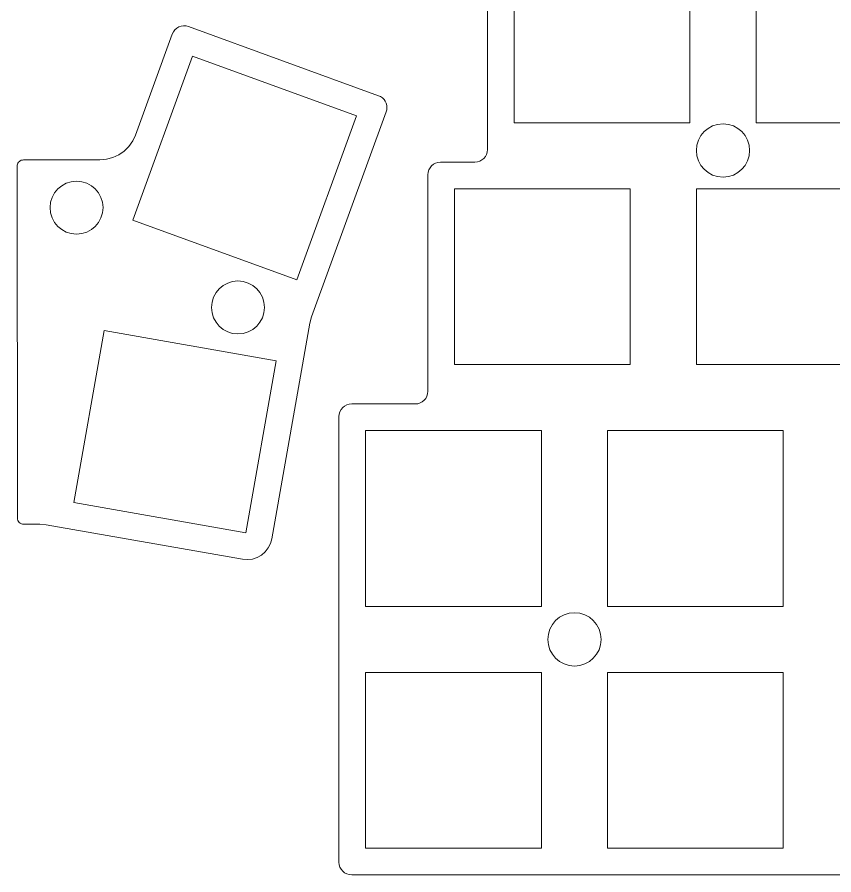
# Model space of a CAD drawing. Header units: millimetres. Extents: x -14 to 204, y 14 to 146.
# Drawn here: x 73.5 to 137.7, y 14.1 to 81.6 of the extents above; entities that cross this region are included whole.
import ezdxf

# ---------------------------------------------------------------- set-up
doc = ezdxf.new("R2010")
doc.units = ezdxf.units.MM
doc.header["$MEASUREMENT"] = 0
doc.layers.add('Layer 1', color=7, linetype='Continuous', lineweight=0)

# ---------------------------------------------------------------- blocks, each defined once
blk = doc.blocks.new('Block_274')
at = {"layer": 'Layer 1', "color": 1, "lineweight": 9, "true_color": 0xff0000}
blk.add_open_spline([(78.138, 68.672), (79.288, 68.672), (80.22, 67.74), (80.22, 66.591), (80.22, 66.591), (80.22, 66.591), (80.22, 66.591), (80.22, 66.591), (80.22, 66.591), (80.22, 66.591), (80.22, 66.591), (80.22, 66.591), (80.22, 66.591), (80.22, 66.591), (80.22, 66.591), (80.22, 66.591), (80.22, 66.591), (80.22, 66.591), (80.22, 66.591), (80.22, 66.591), (80.22, 66.591), (80.22, 66.591), (80.22, 66.591), (80.22, 66.591), (80.22, 66.591), (80.22, 66.591), (80.22, 66.591), (80.22, 66.591), (80.22, 66.591), (80.22, 66.591), (80.22, 66.591), (80.22, 66.591), (80.22, 66.591), (80.22, 66.591), (80.22, 66.591), (80.22, 66.591), (80.22, 66.591), (80.22, 66.591), (80.22, 66.591), (80.22, 66.591), (80.22, 66.591), (80.22, 66.591), (80.22, 66.591), (80.22, 66.591), (80.22, 66.591), (80.22, 66.591), (80.22, 66.591), (80.22, 66.591), (80.22, 66.591), (80.22, 65.441), (79.288, 64.51), (78.138, 64.51), (78.138, 64.51), (78.138, 64.51), (78.138, 64.51), (78.138, 64.51), (78.138, 64.51), (78.138, 64.51), (78.138, 64.51), (78.138, 64.51), (78.138, 64.51), (78.138, 64.51), (78.138, 64.51), (78.138, 64.51), (78.138, 64.51), (78.138, 64.51), (78.138, 64.51), (78.138, 64.51), (78.138, 64.51), (78.138, 64.51), (78.138, 64.51), (78.138, 64.51), (78.138, 64.51), (78.138, 64.51), (78.138, 64.51), (78.138, 64.51), (78.138, 64.51), (78.138, 64.51), (78.138, 64.51), (78.138, 64.51), (78.138, 64.51), (78.138, 64.51), (78.138, 64.51), (78.138, 64.51), (78.138, 64.51), (78.138, 64.51), (78.138, 64.51), (78.138, 64.51), (78.138, 64.51), (78.138, 64.51), (78.138, 64.51), (78.138, 64.51), (78.138, 64.51), (78.138, 64.51), (78.138, 64.51), (78.138, 64.51), (78.138, 64.51), (76.989, 64.51), (76.057, 65.441), (76.057, 66.591), (76.057, 66.591), (76.057, 66.591), (76.057, 66.591), (76.057, 66.591), (76.057, 66.591), (76.057, 66.591), (76.057, 66.591), (76.057, 66.591), (76.057, 66.591), (76.057, 66.591), (76.057, 66.591), (76.057, 66.591), (76.057, 66.591), (76.057, 66.591), (76.057, 66.591), (76.057, 66.591), (76.057, 66.591), (76.057, 66.591), (76.057, 66.591), (76.057, 66.591), (76.057, 66.591), (76.057, 66.591), (76.057, 66.591), (76.057, 66.591), (76.057, 66.591), (76.057, 66.591), (76.057, 66.591), (76.057, 66.591), (76.057, 66.591), (76.057, 66.591), (76.057, 66.591), (76.057, 66.591), (76.057, 66.591), (76.057, 66.591), (76.057, 66.591), (76.057, 66.591), (76.057, 66.591), (76.057, 66.591), (76.057, 66.591), (76.057, 66.591), (76.057, 66.591), (76.057, 66.591), (76.057, 66.591), (76.057, 66.591), (76.057, 66.591), (76.057, 67.74), (76.989, 68.672), (78.138, 68.672), (78.138, 68.672), (78.138, 68.672), (78.138, 68.672), (78.138, 68.672), (78.138, 68.672), (78.138, 68.672), (78.138, 68.672), (78.138, 68.672), (78.138, 68.672), (78.138, 68.672), (78.138, 68.672), (78.138, 68.672), (78.138, 68.672), (78.138, 68.672), (78.138, 68.672), (78.138, 68.672), (78.138, 68.672), (78.138, 68.672), (78.138, 68.672), (78.138, 68.672), (78.138, 68.672), (78.138, 68.672), (78.138, 68.672), (78.138, 68.672), (78.138, 68.672), (78.138, 68.672), (78.138, 68.672), (78.138, 68.672), (78.138, 68.672), (78.138, 68.672), (78.138, 68.672), (78.138, 68.672), (78.138, 68.672), (78.138, 68.672), (78.138, 68.672), (78.138, 68.672), (78.138, 68.672), (78.138, 68.672), (78.138, 68.672), (78.138, 68.672), (78.138, 68.672), (78.138, 68.672), (78.138, 68.672), (78.138, 68.672), (78.138, 68.672), (78.138, 68.672), (78.138, 68.672), (78.138, 68.672), (78.138, 68.672), (78.138, 68.672), (78.138, 68.672), (78.138, 68.672), (78.138, 68.672), (78.138, 68.672), (78.138, 68.672), (78.138, 68.672), (78.138, 68.672), (78.138, 68.672), (78.138, 68.672), (78.138, 68.672), (78.138, 68.672), (78.138, 68.672), (78.138, 68.672), (78.138, 68.672), (78.138, 68.672), (78.138, 68.672), (78.138, 68.672), (78.138, 68.672), (78.138, 68.672), (78.138, 68.672), (78.138, 68.672), (78.138, 68.672), (78.138, 68.672), (78.138, 68.672), (78.138, 68.672), (78.138, 68.672), (78.138, 68.672), (78.138, 68.672), (78.138, 68.672), (78.138, 68.672), (78.138, 68.672), (78.138, 68.672), (78.138, 68.672), (78.138, 68.672), (78.138, 68.672), (78.138, 68.672), (78.138, 68.672), (78.138, 68.672), (78.138, 68.672), (78.138, 68.672), (78.138, 68.672), (78.138, 68.672), (78.138, 68.672), (78.138, 68.672), (78.138, 68.672), (78.138, 68.672)], degree=3, knots=[0, 0, 0, 0, 1, 1, 1, 2, 2, 2, 3, 3, 3, 4, 4, 4, 5, 5, 5, 6, 6, 6, 7, 7, 7, 8, 8, 8, 9, 9, 9, 10, 10, 10, 11, 11, 11, 12, 12, 12, 13, 13, 13, 14, 14, 14, 15, 15, 15, 16, 16, 16, 17, 17, 17, 18, 18, 18, 19, 19, 19, 20, 20, 20, 21, 21, 21, 22, 22, 22, 23, 23, 23, 24, 24, 24, 25, 25, 25, 26, 26, 26, 27, 27, 27, 28, 28, 28, 29, 29, 29, 30, 30, 30, 31, 31, 31, 32, 32, 32, 33, 33, 33, 34, 34, 34, 35, 35, 35, 36, 36, 36, 37, 37, 37, 38, 38, 38, 39, 39, 39, 40, 40, 40, 41, 41, 41, 42, 42, 42, 43, 43, 43, 44, 44, 44, 45, 45, 45, 46, 46, 46, 47, 47, 47, 48, 48, 48, 49, 49, 49, 50, 50, 50, 51, 51, 51, 52, 52, 52, 53, 53, 53, 54, 54, 54, 55, 55, 55, 56, 56, 56, 57, 57, 57, 58, 58, 58, 59, 59, 59, 60, 60, 60, 61, 61, 61, 62, 62, 62, 63, 63, 63, 64, 64, 64, 65, 65, 65, 66, 66, 66, 67, 67, 67, 68, 68, 68, 69, 69, 69, 70, 70, 70, 71, 71, 71, 72, 72, 72, 73, 73, 73, 74, 74, 74, 75, 75, 75, 76, 76, 76, 77, 77, 77, 78, 78, 78, 79, 79, 79, 80, 80, 80, 81, 81, 81, 81], dxfattribs=at)
blk = doc.blocks.new('Block_273')
at = {"layer": 'Layer 1'}
blk.add_blockref('Block_274', (0, 0), dxfattribs=at)
blk = doc.blocks.new('Block_272')
at = {"layer": 'Layer 1'}
blk.add_blockref('Block_273', (0, 0), dxfattribs=at)
blk = doc.blocks.new('Block_271')
at = {"layer": 'Layer 1'}
blk.add_blockref('Block_272', (0, 0), dxfattribs=at)
blk = doc.blocks.new('Block_278')
at = {"layer": 'Layer 1', "color": 5, "lineweight": 9, "true_color": 0x0000ff}
blk.add_lwpolyline([(73.966, 70.344), (73.879, 70.337), (73.796, 70.315), (73.717, 70.278), (73.646, 70.229), (73.586, 70.167), (73.536, 70.096), (73.499, 70.018), (73.477, 69.934), (73.47, 69.848)], dxfattribs=at)
blk = doc.blocks.new('Block_277')
at = {"layer": 'Layer 1'}
blk.add_blockref('Block_278', (0, 0), dxfattribs=at)
blk = doc.blocks.new('Block_276')
at = {"layer": 'Layer 1'}
blk.add_blockref('Block_277', (0, 0), dxfattribs=at)
blk = doc.blocks.new('Block_281')
at = {"layer": 'Layer 1', "color": 5, "lineweight": 9, "true_color": 0x0000ff}
blk.add_line((73.47, 69.848), (73.494, 42.198), dxfattribs=at)
blk = doc.blocks.new('Block_280')
at = {"layer": 'Layer 1'}
blk.add_blockref('Block_281', (0, 0), dxfattribs=at)
blk = doc.blocks.new('Block_279')
at = {"layer": 'Layer 1'}
blk.add_blockref('Block_280', (0, 0), dxfattribs=at)
blk = doc.blocks.new('Block_284')
at = {"layer": 'Layer 1', "color": 5, "lineweight": 9, "true_color": 0x0000ff}
blk.add_lwpolyline([(73.494, 42.198), (73.504, 42.101), (73.531, 42.008), (73.577, 41.923), (73.639, 41.847), (73.714, 41.786), (73.8, 41.74), (73.892, 41.712), (73.99, 41.703)], dxfattribs=at)
blk = doc.blocks.new('Block_283')
at = {"layer": 'Layer 1'}
blk.add_blockref('Block_284', (0, 0), dxfattribs=at)
blk = doc.blocks.new('Block_282')
at = {"layer": 'Layer 1'}
blk.add_blockref('Block_283', (0, 0), dxfattribs=at)
blk = doc.blocks.new('Block_287')
at = {"layer": 'Layer 1', "color": 5, "lineweight": 9, "true_color": 0x0000ff}
blk.add_line((73.99, 41.703), (75.242, 41.703), dxfattribs=at)
blk = doc.blocks.new('Block_286')
at = {"layer": 'Layer 1'}
blk.add_blockref('Block_287', (0, 0), dxfattribs=at)
blk = doc.blocks.new('Block_285')
at = {"layer": 'Layer 1'}
blk.add_blockref('Block_286', (0, 0), dxfattribs=at)
blk = doc.blocks.new('Block_290')
at = {"layer": 'Layer 1', "color": 5, "lineweight": 9, "true_color": 0x0000ff}
blk.add_line((75.242, 41.703), (75.756, 41.658), dxfattribs=at)
blk = doc.blocks.new('Block_289')
at = {"layer": 'Layer 1'}
blk.add_blockref('Block_290', (0, 0), dxfattribs=at)
blk = doc.blocks.new('Block_288')
at = {"layer": 'Layer 1'}
blk.add_blockref('Block_289', (0, 0), dxfattribs=at)
blk = doc.blocks.new('Block_293')
at = {"layer": 'Layer 1', "color": 5, "lineweight": 9, "true_color": 0x0000ff}
blk.add_line((75.756, 41.658), (91.188, 38.951), dxfattribs=at)
blk = doc.blocks.new('Block_292')
at = {"layer": 'Layer 1'}
blk.add_blockref('Block_293', (0, 0), dxfattribs=at)
blk = doc.blocks.new('Block_291')
at = {"layer": 'Layer 1'}
blk.add_blockref('Block_292', (0, 0), dxfattribs=at)
blk = doc.blocks.new('Block_296')
at = {"layer": 'Layer 1', "color": 5, "lineweight": 9, "true_color": 0x0000ff}
blk.add_lwpolyline([(91.188, 38.951), (91.576, 38.922), (91.961, 38.969), (92.33, 39.089), (92.668, 39.28), (92.963, 39.534), (93.203, 39.839), (93.378, 40.185), (93.483, 40.559)], dxfattribs=at)
blk = doc.blocks.new('Block_295')
at = {"layer": 'Layer 1'}
blk.add_blockref('Block_296', (0, 0), dxfattribs=at)
blk = doc.blocks.new('Block_294')
at = {"layer": 'Layer 1'}
blk.add_blockref('Block_295', (0, 0), dxfattribs=at)
blk = doc.blocks.new('Block_299')
at = {"layer": 'Layer 1', "color": 5, "lineweight": 9, "true_color": 0x0000ff}
blk.add_line((93.483, 40.559), (96.48, 57.52), dxfattribs=at)
blk = doc.blocks.new('Block_298')
at = {"layer": 'Layer 1'}
blk.add_blockref('Block_299', (0, 0), dxfattribs=at)
blk = doc.blocks.new('Block_297')
at = {"layer": 'Layer 1'}
blk.add_blockref('Block_298', (0, 0), dxfattribs=at)
blk = doc.blocks.new('Block_302')
at = {"layer": 'Layer 1', "color": 5, "lineweight": 9, "true_color": 0x0000ff}
blk.add_line((96.48, 57.52), (96.614, 58.019), dxfattribs=at)
blk = doc.blocks.new('Block_301')
at = {"layer": 'Layer 1'}
blk.add_blockref('Block_302', (0, 0), dxfattribs=at)
blk = doc.blocks.new('Block_300')
at = {"layer": 'Layer 1'}
blk.add_blockref('Block_301', (0, 0), dxfattribs=at)
blk = doc.blocks.new('Block_305')
at = {"layer": 'Layer 1', "color": 5, "lineweight": 9, "true_color": 0x0000ff}
blk.add_line((96.614, 58.019), (102.474, 74.122), dxfattribs=at)
blk = doc.blocks.new('Block_304')
at = {"layer": 'Layer 1'}
blk.add_blockref('Block_305', (0, 0), dxfattribs=at)
blk = doc.blocks.new('Block_303')
at = {"layer": 'Layer 1'}
blk.add_blockref('Block_304', (0, 0), dxfattribs=at)
blk = doc.blocks.new('Block_308')
at = {"layer": 'Layer 1', "color": 5, "lineweight": 9, "true_color": 0x0000ff}
blk.add_lwpolyline([(102.474, 74.122), (102.519, 74.289), (102.534, 74.461), (102.519, 74.633), (102.474, 74.8), (102.401, 74.956), (102.303, 75.098), (102.181, 75.22), (102.039, 75.319), (101.883, 75.392)], dxfattribs=at)
blk = doc.blocks.new('Block_307')
at = {"layer": 'Layer 1'}
blk.add_blockref('Block_308', (0, 0), dxfattribs=at)
blk = doc.blocks.new('Block_306')
at = {"layer": 'Layer 1'}
blk.add_blockref('Block_307', (0, 0), dxfattribs=at)
blk = doc.blocks.new('Block_311')
at = {"layer": 'Layer 1', "color": 5, "lineweight": 9, "true_color": 0x0000ff}
blk.add_line((101.883, 75.392), (86.934, 80.833), dxfattribs=at)
blk = doc.blocks.new('Block_310')
at = {"layer": 'Layer 1'}
blk.add_blockref('Block_311', (0, 0), dxfattribs=at)
blk = doc.blocks.new('Block_309')
at = {"layer": 'Layer 1'}
blk.add_blockref('Block_310', (0, 0), dxfattribs=at)
blk = doc.blocks.new('Block_314')
at = {"layer": 'Layer 1', "color": 5, "lineweight": 9, "true_color": 0x0000ff}
blk.add_lwpolyline([(86.934, 80.833), (86.746, 80.881), (86.551, 80.892), (86.359, 80.864), (86.176, 80.8), (86.008, 80.701), (85.863, 80.572), (85.747, 80.416), (85.663, 80.241)], dxfattribs=at)
blk = doc.blocks.new('Block_313')
at = {"layer": 'Layer 1'}
blk.add_blockref('Block_314', (0, 0), dxfattribs=at)
blk = doc.blocks.new('Block_312')
at = {"layer": 'Layer 1'}
blk.add_blockref('Block_313', (0, 0), dxfattribs=at)
blk = doc.blocks.new('Block_317')
at = {"layer": 'Layer 1', "color": 5, "lineweight": 9, "true_color": 0x0000ff}
blk.add_line((85.663, 80.241), (82.773, 72.301), dxfattribs=at)
blk = doc.blocks.new('Block_316')
at = {"layer": 'Layer 1'}
blk.add_blockref('Block_317', (0, 0), dxfattribs=at)
blk = doc.blocks.new('Block_315')
at = {"layer": 'Layer 1'}
blk.add_blockref('Block_316', (0, 0), dxfattribs=at)
blk = doc.blocks.new('Block_320')
at = {"layer": 'Layer 1', "color": 5, "lineweight": 9, "true_color": 0x0000ff}
blk.add_lwpolyline([(82.773, 72.301), (82.554, 71.831), (82.257, 71.406), (81.89, 71.04), (81.465, 70.743), (80.996, 70.524), (80.495, 70.39), (79.979, 70.344)], dxfattribs=at)
blk = doc.blocks.new('Block_319')
at = {"layer": 'Layer 1'}
blk.add_blockref('Block_320', (0, 0), dxfattribs=at)
blk = doc.blocks.new('Block_318')
at = {"layer": 'Layer 1'}
blk.add_blockref('Block_319', (0, 0), dxfattribs=at)
blk = doc.blocks.new('Block_323')
at = {"layer": 'Layer 1', "color": 5, "lineweight": 9, "true_color": 0x0000ff}
blk.add_line((79.979, 70.344), (73.966, 70.344), dxfattribs=at)
blk = doc.blocks.new('Block_322')
at = {"layer": 'Layer 1'}
blk.add_blockref('Block_323', (0, 0), dxfattribs=at)
blk = doc.blocks.new('Block_321')
at = {"layer": 'Layer 1'}
blk.add_blockref('Block_322', (0, 0), dxfattribs=at)
blk = doc.blocks.new('Block_275')
at = {"layer": 'Layer 1'}
for name in ['Block_315', 'Block_312', 'Block_309', 'Block_306', 'Block_303', 'Block_318', 'Block_276', 'Block_321', 'Block_279', 'Block_300', 'Block_297', 'Block_282', 'Block_285', 'Block_288', 'Block_291', 'Block_294']:
    blk.add_blockref(name, (0, 0), dxfattribs=at)
blk = doc.blocks.new('Block_327')
at = {"layer": 'Layer 1', "color": 1, "lineweight": 9, "true_color": 0xff0000}
blk.add_open_spline([(90.827, 60.828), (91.977, 60.828), (92.908, 59.896), (92.908, 58.747), (92.908, 58.747), (92.908, 58.747), (92.908, 58.747), (92.908, 58.747), (92.908, 58.747), (92.908, 58.747), (92.908, 58.747), (92.908, 58.747), (92.908, 58.747), (92.908, 58.747), (92.908, 58.747), (92.908, 58.747), (92.908, 58.747), (92.908, 58.747), (92.908, 58.747), (92.908, 58.747), (92.908, 58.747), (92.908, 58.747), (92.908, 58.747), (92.908, 58.747), (92.908, 58.747), (92.908, 58.747), (92.908, 58.747), (92.908, 58.747), (92.908, 58.747), (92.908, 58.747), (92.908, 58.747), (92.908, 58.747), (92.908, 58.747), (92.908, 58.747), (92.908, 58.747), (92.908, 58.747), (92.908, 58.747), (92.908, 58.747), (92.908, 58.747), (92.908, 58.747), (92.908, 58.747), (92.908, 58.747), (92.908, 58.747), (92.908, 58.747), (92.908, 58.747), (92.908, 58.747), (92.908, 58.747), (92.908, 58.747), (92.908, 58.747), (92.908, 57.597), (91.977, 56.666), (90.827, 56.666), (90.827, 56.666), (90.827, 56.666), (90.827, 56.666), (90.827, 56.666), (90.827, 56.666), (90.827, 56.666), (90.827, 56.666), (90.827, 56.666), (90.827, 56.666), (90.827, 56.666), (90.827, 56.666), (90.827, 56.666), (90.827, 56.666), (90.827, 56.666), (90.827, 56.666), (90.827, 56.666), (90.827, 56.666), (90.827, 56.666), (90.827, 56.666), (90.827, 56.666), (90.827, 56.666), (90.827, 56.666), (90.827, 56.666), (90.827, 56.666), (90.827, 56.666), (90.827, 56.666), (90.827, 56.666), (90.827, 56.666), (90.827, 56.666), (90.827, 56.666), (90.827, 56.666), (90.827, 56.666), (90.827, 56.666), (90.827, 56.666), (90.827, 56.666), (90.827, 56.666), (90.827, 56.666), (90.827, 56.666), (90.827, 56.666), (90.827, 56.666), (90.827, 56.666), (90.827, 56.666), (90.827, 56.666), (90.827, 56.666), (90.827, 56.666), (89.678, 56.666), (88.746, 57.597), (88.746, 58.747), (88.746, 58.747), (88.746, 58.747), (88.746, 58.747), (88.746, 58.747), (88.746, 58.747), (88.746, 58.747), (88.746, 58.747), (88.746, 58.747), (88.746, 58.747), (88.746, 58.747), (88.746, 58.747), (88.746, 58.747), (88.746, 58.747), (88.746, 58.747), (88.746, 58.747), (88.746, 58.747), (88.746, 58.747), (88.746, 58.747), (88.746, 58.747), (88.746, 58.747), (88.746, 58.747), (88.746, 58.747), (88.746, 58.747), (88.746, 58.747), (88.746, 58.747), (88.746, 58.747), (88.746, 58.747), (88.746, 58.747), (88.746, 58.747), (88.746, 58.747), (88.746, 58.747), (88.746, 58.747), (88.746, 58.747), (88.746, 58.747), (88.746, 58.747), (88.746, 58.747), (88.746, 58.747), (88.746, 58.747), (88.746, 58.747), (88.746, 58.747), (88.746, 58.747), (88.746, 58.747), (88.746, 58.747), (88.746, 58.747), (88.746, 58.747), (88.746, 59.896), (89.678, 60.828), (90.827, 60.828), (90.827, 60.828), (90.827, 60.828), (90.827, 60.828), (90.827, 60.828), (90.827, 60.828), (90.827, 60.828), (90.827, 60.828), (90.827, 60.828), (90.827, 60.828), (90.827, 60.828), (90.827, 60.828), (90.827, 60.828), (90.827, 60.828), (90.827, 60.828), (90.827, 60.828), (90.827, 60.828), (90.827, 60.828), (90.827, 60.828), (90.827, 60.828), (90.827, 60.828), (90.827, 60.828), (90.827, 60.828), (90.827, 60.828), (90.827, 60.828), (90.827, 60.828), (90.827, 60.828), (90.827, 60.828), (90.827, 60.828), (90.827, 60.828), (90.827, 60.828), (90.827, 60.828), (90.827, 60.828), (90.827, 60.828), (90.827, 60.828), (90.827, 60.828), (90.827, 60.828), (90.827, 60.828), (90.827, 60.828), (90.827, 60.828), (90.827, 60.828), (90.827, 60.828), (90.827, 60.828), (90.827, 60.828), (90.827, 60.828), (90.827, 60.828), (90.827, 60.828), (90.827, 60.828), (90.827, 60.828), (90.827, 60.828), (90.827, 60.828), (90.827, 60.828), (90.827, 60.828), (90.827, 60.828), (90.827, 60.828), (90.827, 60.828), (90.827, 60.828), (90.827, 60.828), (90.827, 60.828), (90.827, 60.828), (90.827, 60.828), (90.827, 60.828), (90.827, 60.828), (90.827, 60.828), (90.827, 60.828), (90.827, 60.828), (90.827, 60.828), (90.827, 60.828), (90.827, 60.828), (90.827, 60.828), (90.827, 60.828), (90.827, 60.828), (90.827, 60.828), (90.827, 60.828), (90.827, 60.828), (90.827, 60.828), (90.827, 60.828), (90.827, 60.828), (90.827, 60.828), (90.827, 60.828), (90.827, 60.828), (90.827, 60.828), (90.827, 60.828), (90.827, 60.828), (90.827, 60.828), (90.827, 60.828), (90.827, 60.828), (90.827, 60.828), (90.827, 60.828), (90.827, 60.828), (90.827, 60.828), (90.827, 60.828), (90.827, 60.828), (90.827, 60.828), (90.827, 60.828), (90.827, 60.828), (90.827, 60.828)], degree=3, knots=[0, 0, 0, 0, 1, 1, 1, 2, 2, 2, 3, 3, 3, 4, 4, 4, 5, 5, 5, 6, 6, 6, 7, 7, 7, 8, 8, 8, 9, 9, 9, 10, 10, 10, 11, 11, 11, 12, 12, 12, 13, 13, 13, 14, 14, 14, 15, 15, 15, 16, 16, 16, 17, 17, 17, 18, 18, 18, 19, 19, 19, 20, 20, 20, 21, 21, 21, 22, 22, 22, 23, 23, 23, 24, 24, 24, 25, 25, 25, 26, 26, 26, 27, 27, 27, 28, 28, 28, 29, 29, 29, 30, 30, 30, 31, 31, 31, 32, 32, 32, 33, 33, 33, 34, 34, 34, 35, 35, 35, 36, 36, 36, 37, 37, 37, 38, 38, 38, 39, 39, 39, 40, 40, 40, 41, 41, 41, 42, 42, 42, 43, 43, 43, 44, 44, 44, 45, 45, 45, 46, 46, 46, 47, 47, 47, 48, 48, 48, 49, 49, 49, 50, 50, 50, 51, 51, 51, 52, 52, 52, 53, 53, 53, 54, 54, 54, 55, 55, 55, 56, 56, 56, 57, 57, 57, 58, 58, 58, 59, 59, 59, 60, 60, 60, 61, 61, 61, 62, 62, 62, 63, 63, 63, 64, 64, 64, 65, 65, 65, 66, 66, 66, 67, 67, 67, 68, 68, 68, 69, 69, 69, 70, 70, 70, 71, 71, 71, 72, 72, 72, 73, 73, 73, 74, 74, 74, 75, 75, 75, 76, 76, 76, 77, 77, 77, 78, 78, 78, 79, 79, 79, 80, 80, 80, 81, 81, 81, 81], dxfattribs=at)
blk = doc.blocks.new('Block_326')
at = {"layer": 'Layer 1'}
blk.add_blockref('Block_327', (0, 0), dxfattribs=at)
blk = doc.blocks.new('Block_325')
at = {"layer": 'Layer 1'}
blk.add_blockref('Block_326', (0, 0), dxfattribs=at)
blk = doc.blocks.new('Block_324')
at = {"layer": 'Layer 1'}
blk.add_blockref('Block_325', (0, 0), dxfattribs=at)
blk = doc.blocks.new('Block_331')
at = {"layer": 'Layer 1', "color": 1, "lineweight": 9, "true_color": 0xff0000}
blk.add_lwpolyline([(77.931, 43.404), (80.314, 56.923), (93.833, 54.54), (91.449, 41.021), (77.931, 43.404)], dxfattribs=at)
blk = doc.blocks.new('Block_330')
at = {"layer": 'Layer 1'}
blk.add_blockref('Block_331', (0, 0), dxfattribs=at)
blk = doc.blocks.new('Block_329')
at = {"layer": 'Layer 1'}
blk.add_blockref('Block_330', (0, 0), dxfattribs=at)
blk = doc.blocks.new('Block_328')
at = {"layer": 'Layer 1'}
blk.add_blockref('Block_329', (0, 0), dxfattribs=at)
blk = doc.blocks.new('Block_335')
at = {"layer": 'Layer 1', "color": 1, "lineweight": 9, "true_color": 0xff0000}
blk.add_lwpolyline([(82.551, 65.605), (87.246, 78.505), (100.145, 73.809), (95.451, 60.909), (82.551, 65.605)], dxfattribs=at)
blk = doc.blocks.new('Block_334')
at = {"layer": 'Layer 1'}
blk.add_blockref('Block_335', (0, 0), dxfattribs=at)
blk = doc.blocks.new('Block_333')
at = {"layer": 'Layer 1'}
blk.add_blockref('Block_334', (0, 0), dxfattribs=at)
blk = doc.blocks.new('Block_332')
at = {"layer": 'Layer 1'}
blk.add_blockref('Block_333', (0, 0), dxfattribs=at)
blk = doc.blocks.new('Block_340')
at = {"layer": 'Layer 1', "color": 5, "lineweight": 9, "true_color": 0x0000ff}
blk.add_open_spline([(99.762, 51.161), (99.212, 51.161), (98.765, 50.715), (98.765, 50.163), (98.765, 50.163), (98.765, 50.163), (98.765, 50.163), (98.765, 50.163), (98.765, 50.163), (98.765, 50.163), (98.765, 50.163), (98.765, 50.163), (98.765, 50.163), (98.765, 50.163), (98.765, 50.163), (98.765, 50.163), (98.765, 50.163), (98.765, 50.163), (98.765, 50.163), (98.765, 50.163), (98.765, 50.163), (98.765, 50.163), (98.765, 50.163), (98.765, 50.163), (98.765, 50.163), (98.765, 50.163), (98.765, 50.163), (98.765, 50.163), (98.765, 50.163), (98.765, 50.163), (98.765, 50.163), (98.765, 50.163), (98.765, 50.163), (98.765, 50.163), (98.765, 50.163), (98.765, 50.163), (98.765, 50.163), (98.765, 50.163), (98.765, 50.163), (98.765, 50.163), (98.765, 50.163), (98.765, 50.163), (98.765, 50.163), (98.765, 50.163), (98.765, 50.163), (98.765, 50.163), (98.765, 50.163), (98.765, 50.163), (98.765, 50.163), (98.765, 50.163), (98.765, 50.163), (98.765, 50.163)], degree=3, knots=[0, 0, 0, 0, 1, 1, 1, 2, 2, 2, 3, 3, 3, 4, 4, 4, 5, 5, 5, 6, 6, 6, 7, 7, 7, 8, 8, 8, 9, 9, 9, 10, 10, 10, 11, 11, 11, 12, 12, 12, 13, 13, 13, 14, 14, 14, 15, 15, 15, 16, 16, 16, 17, 17, 17, 17], dxfattribs=at)
blk = doc.blocks.new('Block_339')
at = {"layer": 'Layer 1'}
blk.add_blockref('Block_340', (0, 0), dxfattribs=at)
blk = doc.blocks.new('Block_338')
at = {"layer": 'Layer 1'}
blk.add_blockref('Block_339', (0, 0), dxfattribs=at)
blk = doc.blocks.new('Block_337')
at = {"layer": 'Layer 1'}
blk.add_blockref('Block_338', (0, 0), dxfattribs=at)
blk = doc.blocks.new('Block_344')
at = {"layer": 'Layer 1', "color": 5, "lineweight": 9, "true_color": 0x0000ff}
blk.add_line((98.765, 50.163), (98.765, 33.151), dxfattribs=at)
blk = doc.blocks.new('Block_343')
at = {"layer": 'Layer 1'}
blk.add_blockref('Block_344', (0, 0), dxfattribs=at)
blk = doc.blocks.new('Block_342')
at = {"layer": 'Layer 1'}
blk.add_blockref('Block_343', (0, 0), dxfattribs=at)
blk = doc.blocks.new('Block_341')
at = {"layer": 'Layer 1'}
blk.add_blockref('Block_342', (0, 0), dxfattribs=at)
blk = doc.blocks.new('Block_348')
at = {"layer": 'Layer 1', "color": 5, "lineweight": 9, "true_color": 0x0000ff}
blk.add_line((98.765, 33.151), (98.765, 15.142), dxfattribs=at)
blk = doc.blocks.new('Block_347')
at = {"layer": 'Layer 1'}
blk.add_blockref('Block_348', (0, 0), dxfattribs=at)
blk = doc.blocks.new('Block_346')
at = {"layer": 'Layer 1'}
blk.add_blockref('Block_347', (0, 0), dxfattribs=at)
blk = doc.blocks.new('Block_345')
at = {"layer": 'Layer 1'}
blk.add_blockref('Block_346', (0, 0), dxfattribs=at)
blk = doc.blocks.new('Block_352')
at = {"layer": 'Layer 1', "color": 5, "lineweight": 9, "true_color": 0x0000ff}
blk.add_open_spline([(98.765, 15.142), (98.765, 14.59), (99.212, 14.143), (99.762, 14.143)], degree=3, dxfattribs=at)
blk = doc.blocks.new('Block_351')
at = {"layer": 'Layer 1'}
blk.add_blockref('Block_352', (0, 0), dxfattribs=at)
blk = doc.blocks.new('Block_350')
at = {"layer": 'Layer 1'}
blk.add_blockref('Block_351', (0, 0), dxfattribs=at)
blk = doc.blocks.new('Block_349')
at = {"layer": 'Layer 1'}
blk.add_blockref('Block_350', (0, 0), dxfattribs=at)
blk = doc.blocks.new('Block_356')
at = {"layer": 'Layer 1', "color": 5, "lineweight": 9, "true_color": 0x0000ff}
blk.add_line((99.762, 14.143), (191.808, 14.143), dxfattribs=at)
blk = doc.blocks.new('Block_355')
at = {"layer": 'Layer 1'}
blk.add_blockref('Block_356', (0, 0), dxfattribs=at)
blk = doc.blocks.new('Block_354')
at = {"layer": 'Layer 1'}
blk.add_blockref('Block_355', (0, 0), dxfattribs=at)
blk = doc.blocks.new('Block_353')
at = {"layer": 'Layer 1'}
blk.add_blockref('Block_354', (0, 0), dxfattribs=at)
blk = doc.blocks.new('Block_484')
at = {"layer": 'Layer 1', "color": 5, "lineweight": 9, "true_color": 0x0000ff}
blk.add_line((110.438, 88.178), (110.438, 71.166), dxfattribs=at)
blk = doc.blocks.new('Block_483')
at = {"layer": 'Layer 1'}
blk.add_blockref('Block_484', (0, 0), dxfattribs=at)
blk = doc.blocks.new('Block_482')
at = {"layer": 'Layer 1'}
blk.add_blockref('Block_483', (0, 0), dxfattribs=at)
blk = doc.blocks.new('Block_481')
at = {"layer": 'Layer 1'}
blk.add_blockref('Block_482', (0, 0), dxfattribs=at)
blk = doc.blocks.new('Block_488')
at = {"layer": 'Layer 1', "color": 5, "lineweight": 9, "true_color": 0x0000ff}
blk.add_open_spline([(109.441, 70.169), (109.992, 70.169), (110.438, 70.615), (110.438, 71.166), (110.438, 71.166), (110.438, 71.166), (110.438, 71.166), (110.438, 71.166), (110.438, 71.166), (110.438, 71.166), (110.438, 71.166), (110.438, 71.166), (110.438, 71.166), (110.438, 71.166), (110.438, 71.166), (110.438, 71.166), (110.438, 71.166), (110.438, 71.166), (110.438, 71.166), (110.438, 71.166), (110.438, 71.166), (110.438, 71.166), (110.438, 71.166), (110.438, 71.166), (110.438, 71.166), (110.438, 71.166), (110.438, 71.166), (110.438, 71.166), (110.438, 71.166), (110.438, 71.166), (110.438, 71.166), (110.438, 71.166), (110.438, 71.166), (110.438, 71.166), (110.438, 71.166), (110.438, 71.166), (110.438, 71.166), (110.438, 71.166), (110.438, 71.166), (110.438, 71.166), (110.438, 71.166), (110.438, 71.166), (110.438, 71.166), (110.438, 71.166), (110.438, 71.166), (110.438, 71.166), (110.438, 71.166), (110.438, 71.166), (110.438, 71.166), (110.438, 71.166), (110.438, 71.166), (110.438, 71.166)], degree=3, knots=[0, 0, 0, 0, 1, 1, 1, 2, 2, 2, 3, 3, 3, 4, 4, 4, 5, 5, 5, 6, 6, 6, 7, 7, 7, 8, 8, 8, 9, 9, 9, 10, 10, 10, 11, 11, 11, 12, 12, 12, 13, 13, 13, 14, 14, 14, 15, 15, 15, 16, 16, 16, 17, 17, 17, 17], dxfattribs=at)
blk = doc.blocks.new('Block_487')
at = {"layer": 'Layer 1'}
blk.add_blockref('Block_488', (0, 0), dxfattribs=at)
blk = doc.blocks.new('Block_486')
at = {"layer": 'Layer 1'}
blk.add_blockref('Block_487', (0, 0), dxfattribs=at)
blk = doc.blocks.new('Block_485')
at = {"layer": 'Layer 1'}
blk.add_blockref('Block_486', (0, 0), dxfattribs=at)
blk = doc.blocks.new('Block_492')
at = {"layer": 'Layer 1', "color": 5, "lineweight": 9, "true_color": 0x0000ff}
blk.add_line((109.441, 70.169), (106.747, 70.169), dxfattribs=at)
blk = doc.blocks.new('Block_491')
at = {"layer": 'Layer 1'}
blk.add_blockref('Block_492', (0, 0), dxfattribs=at)
blk = doc.blocks.new('Block_490')
at = {"layer": 'Layer 1'}
blk.add_blockref('Block_491', (0, 0), dxfattribs=at)
blk = doc.blocks.new('Block_489')
at = {"layer": 'Layer 1'}
blk.add_blockref('Block_490', (0, 0), dxfattribs=at)
blk = doc.blocks.new('Block_496')
at = {"layer": 'Layer 1', "color": 5, "lineweight": 9, "true_color": 0x0000ff}
blk.add_open_spline([(106.747, 70.169), (106.196, 70.169), (105.749, 69.721), (105.749, 69.171), (105.749, 69.171), (105.749, 69.171), (105.749, 69.171), (105.749, 69.171), (105.749, 69.171), (105.749, 69.171), (105.749, 69.171), (105.749, 69.171), (105.749, 69.171), (105.749, 69.171), (105.749, 69.171), (105.749, 69.171), (105.749, 69.171), (105.749, 69.171), (105.749, 69.171), (105.749, 69.171), (105.749, 69.171), (105.749, 69.171), (105.749, 69.171), (105.749, 69.171), (105.749, 69.171), (105.749, 69.171), (105.749, 69.171), (105.749, 69.171), (105.749, 69.171), (105.749, 69.171), (105.749, 69.171), (105.749, 69.171), (105.749, 69.171), (105.749, 69.171), (105.749, 69.171), (105.749, 69.171), (105.749, 69.171), (105.749, 69.171), (105.749, 69.171), (105.749, 69.171), (105.749, 69.171), (105.749, 69.171), (105.749, 69.171), (105.749, 69.171), (105.749, 69.171), (105.749, 69.171), (105.749, 69.171), (105.749, 69.171), (105.749, 69.171), (105.749, 69.171), (105.749, 69.171), (105.749, 69.171)], degree=3, knots=[0, 0, 0, 0, 1, 1, 1, 2, 2, 2, 3, 3, 3, 4, 4, 4, 5, 5, 5, 6, 6, 6, 7, 7, 7, 8, 8, 8, 9, 9, 9, 10, 10, 10, 11, 11, 11, 12, 12, 12, 13, 13, 13, 14, 14, 14, 15, 15, 15, 16, 16, 16, 17, 17, 17, 17], dxfattribs=at)
blk = doc.blocks.new('Block_495')
at = {"layer": 'Layer 1'}
blk.add_blockref('Block_496', (0, 0), dxfattribs=at)
blk = doc.blocks.new('Block_494')
at = {"layer": 'Layer 1'}
blk.add_blockref('Block_495', (0, 0), dxfattribs=at)
blk = doc.blocks.new('Block_493')
at = {"layer": 'Layer 1'}
blk.add_blockref('Block_494', (0, 0), dxfattribs=at)
blk = doc.blocks.new('Block_500')
at = {"layer": 'Layer 1', "color": 5, "lineweight": 9, "true_color": 0x0000ff}
blk.add_line((105.749, 69.171), (105.749, 52.159), dxfattribs=at)
blk = doc.blocks.new('Block_499')
at = {"layer": 'Layer 1'}
blk.add_blockref('Block_500', (0, 0), dxfattribs=at)
blk = doc.blocks.new('Block_498')
at = {"layer": 'Layer 1'}
blk.add_blockref('Block_499', (0, 0), dxfattribs=at)
blk = doc.blocks.new('Block_497')
at = {"layer": 'Layer 1'}
blk.add_blockref('Block_498', (0, 0), dxfattribs=at)
blk = doc.blocks.new('Block_504')
at = {"layer": 'Layer 1', "color": 5, "lineweight": 9, "true_color": 0x0000ff}
blk.add_open_spline([(104.751, 51.161), (105.302, 51.161), (105.749, 51.608), (105.749, 52.159), (105.749, 52.159), (105.749, 52.159), (105.749, 52.159), (105.749, 52.159), (105.749, 52.159), (105.749, 52.159), (105.749, 52.159), (105.749, 52.159), (105.749, 52.159), (105.749, 52.159), (105.749, 52.159), (105.749, 52.159), (105.749, 52.159), (105.749, 52.159), (105.749, 52.159), (105.749, 52.159), (105.749, 52.159), (105.749, 52.159), (105.749, 52.159), (105.749, 52.159), (105.749, 52.159), (105.749, 52.159), (105.749, 52.159), (105.749, 52.159), (105.749, 52.159), (105.749, 52.159), (105.749, 52.159), (105.749, 52.159), (105.749, 52.159), (105.749, 52.159), (105.749, 52.159), (105.749, 52.159), (105.749, 52.159), (105.749, 52.159), (105.749, 52.159), (105.749, 52.159), (105.749, 52.159), (105.749, 52.159), (105.749, 52.159), (105.749, 52.159), (105.749, 52.159), (105.749, 52.159), (105.749, 52.159), (105.749, 52.159), (105.749, 52.159), (105.749, 52.159), (105.749, 52.159), (105.749, 52.159)], degree=3, knots=[0, 0, 0, 0, 1, 1, 1, 2, 2, 2, 3, 3, 3, 4, 4, 4, 5, 5, 5, 6, 6, 6, 7, 7, 7, 8, 8, 8, 9, 9, 9, 10, 10, 10, 11, 11, 11, 12, 12, 12, 13, 13, 13, 14, 14, 14, 15, 15, 15, 16, 16, 16, 17, 17, 17, 17], dxfattribs=at)
blk = doc.blocks.new('Block_503')
at = {"layer": 'Layer 1'}
blk.add_blockref('Block_504', (0, 0), dxfattribs=at)
blk = doc.blocks.new('Block_502')
at = {"layer": 'Layer 1'}
blk.add_blockref('Block_503', (0, 0), dxfattribs=at)
blk = doc.blocks.new('Block_501')
at = {"layer": 'Layer 1'}
blk.add_blockref('Block_502', (0, 0), dxfattribs=at)
blk = doc.blocks.new('Block_508')
at = {"layer": 'Layer 1', "color": 5, "lineweight": 9, "true_color": 0x0000ff}
blk.add_line((104.751, 51.161), (99.762, 51.161), dxfattribs=at)
blk = doc.blocks.new('Block_507')
at = {"layer": 'Layer 1'}
blk.add_blockref('Block_508', (0, 0), dxfattribs=at)
blk = doc.blocks.new('Block_506')
at = {"layer": 'Layer 1'}
blk.add_blockref('Block_507', (0, 0), dxfattribs=at)
blk = doc.blocks.new('Block_505')
at = {"layer": 'Layer 1'}
blk.add_blockref('Block_506', (0, 0), dxfattribs=at)
blk = doc.blocks.new('Block_336')
at = {"layer": 'Layer 1'}
for name in ['Block_481', 'Block_485', 'Block_493', 'Block_489', 'Block_497', 'Block_501', 'Block_337', 'Block_505', 'Block_341', 'Block_345', 'Block_349', 'Block_353']:
    blk.add_blockref(name, (0, 0), dxfattribs=at)
blk = doc.blocks.new('Block_513')
at = {"layer": 'Layer 1', "color": 1, "lineweight": 9, "true_color": 0xff0000}
blk.add_open_spline([(128.948, 73.181), (127.79, 73.181), (126.852, 72.243), (126.852, 71.085), (126.852, 71.085), (126.852, 71.085), (126.852, 71.085), (126.852, 71.085), (126.852, 71.085), (126.852, 71.085), (126.852, 71.085), (126.852, 71.085), (126.852, 71.085), (126.852, 71.085), (126.852, 71.085), (126.852, 71.085), (126.852, 71.085), (126.852, 71.085), (126.852, 71.085), (126.852, 71.085), (126.852, 71.085), (126.852, 71.085), (126.852, 71.085), (126.852, 71.085), (126.852, 71.085), (126.852, 71.085), (126.852, 71.085), (126.852, 71.085), (126.852, 71.085), (126.852, 71.085), (126.852, 71.085), (126.852, 71.085), (126.852, 71.085), (126.852, 71.085), (126.852, 71.085), (126.852, 71.085), (126.852, 71.085), (126.852, 71.085), (126.852, 71.085), (126.852, 71.085), (126.852, 71.085), (126.852, 71.085), (126.852, 71.085), (126.852, 71.085), (126.852, 71.085), (126.852, 71.085), (126.852, 71.085), (126.852, 71.085), (126.852, 71.085), (126.852, 69.928), (127.79, 68.99), (128.948, 68.99), (128.948, 68.99), (128.948, 68.99), (128.948, 68.99), (128.948, 68.99), (128.948, 68.99), (128.948, 68.99), (128.948, 68.99), (128.948, 68.99), (128.948, 68.99), (128.948, 68.99), (128.948, 68.99), (128.948, 68.99), (128.948, 68.99), (128.948, 68.99), (128.948, 68.99), (128.948, 68.99), (128.948, 68.99), (128.948, 68.99), (128.948, 68.99), (128.948, 68.99), (128.948, 68.99), (128.948, 68.99), (128.948, 68.99), (128.948, 68.99), (128.948, 68.99), (128.948, 68.99), (128.948, 68.99), (128.948, 68.99), (128.948, 68.99), (128.948, 68.99), (128.948, 68.99), (128.948, 68.99), (128.948, 68.99), (128.948, 68.99), (128.948, 68.99), (128.948, 68.99), (128.948, 68.99), (128.948, 68.99), (128.948, 68.99), (128.948, 68.99), (128.948, 68.99), (128.948, 68.99), (128.948, 68.99), (128.948, 68.99), (128.948, 68.99), (130.105, 68.99), (131.043, 69.928), (131.043, 71.085), (131.043, 71.085), (131.043, 71.085), (131.043, 71.085), (131.043, 71.085), (131.043, 71.085), (131.043, 71.085), (131.043, 71.085), (131.043, 71.085), (131.043, 71.085), (131.043, 71.085), (131.043, 71.085), (131.043, 71.085), (131.043, 71.085), (131.043, 71.085), (131.043, 71.085), (131.043, 71.085), (131.043, 71.085), (131.043, 71.085), (131.043, 71.085), (131.043, 71.085), (131.043, 71.085), (131.043, 71.085), (131.043, 71.085), (131.043, 71.085), (131.043, 71.085), (131.043, 71.085), (131.043, 71.085), (131.043, 71.085), (131.043, 71.085), (131.043, 71.085), (131.043, 71.085), (131.043, 71.085), (131.043, 71.085), (131.043, 71.085), (131.043, 71.085), (131.043, 71.085), (131.043, 71.085), (131.043, 71.085), (131.043, 71.085), (131.043, 71.085), (131.043, 71.085), (131.043, 71.085), (131.043, 71.085), (131.043, 71.085), (131.043, 71.085), (131.043, 72.243), (130.105, 73.181), (128.948, 73.181), (128.948, 73.181), (128.948, 73.181), (128.948, 73.181), (128.948, 73.181), (128.948, 73.181), (128.948, 73.181), (128.948, 73.181), (128.948, 73.181), (128.948, 73.181), (128.948, 73.181), (128.948, 73.181), (128.948, 73.181), (128.948, 73.181), (128.948, 73.181), (128.948, 73.181), (128.948, 73.181), (128.948, 73.181), (128.948, 73.181), (128.948, 73.181), (128.948, 73.181), (128.948, 73.181), (128.948, 73.181), (128.948, 73.181), (128.948, 73.181), (128.948, 73.181), (128.948, 73.181), (128.948, 73.181), (128.948, 73.181), (128.948, 73.181), (128.948, 73.181), (128.948, 73.181), (128.948, 73.181), (128.948, 73.181), (128.948, 73.181), (128.948, 73.181), (128.948, 73.181), (128.948, 73.181), (128.948, 73.181), (128.948, 73.181), (128.948, 73.181), (128.948, 73.181), (128.948, 73.181), (128.948, 73.181), (128.948, 73.181), (128.948, 73.181), (128.948, 73.181), (128.948, 73.181), (128.948, 73.181), (128.948, 73.181), (128.948, 73.181), (128.948, 73.181), (128.948, 73.181), (128.948, 73.181), (128.948, 73.181), (128.948, 73.181), (128.948, 73.181), (128.948, 73.181), (128.948, 73.181), (128.948, 73.181), (128.948, 73.181), (128.948, 73.181), (128.948, 73.181), (128.948, 73.181), (128.948, 73.181), (128.948, 73.181), (128.948, 73.181), (128.948, 73.181), (128.948, 73.181), (128.948, 73.181), (128.948, 73.181), (128.948, 73.181), (128.948, 73.181), (128.948, 73.181), (128.948, 73.181), (128.948, 73.181), (128.948, 73.181), (128.948, 73.181), (128.948, 73.181), (128.948, 73.181), (128.948, 73.181), (128.948, 73.181), (128.948, 73.181), (128.948, 73.181), (128.948, 73.181), (128.948, 73.181), (128.948, 73.181), (128.948, 73.181), (128.948, 73.181), (128.948, 73.181), (128.948, 73.181), (128.948, 73.181), (128.948, 73.181), (128.948, 73.181), (128.948, 73.181), (128.948, 73.181), (128.948, 73.181)], degree=3, knots=[0, 0, 0, 0, 1, 1, 1, 2, 2, 2, 3, 3, 3, 4, 4, 4, 5, 5, 5, 6, 6, 6, 7, 7, 7, 8, 8, 8, 9, 9, 9, 10, 10, 10, 11, 11, 11, 12, 12, 12, 13, 13, 13, 14, 14, 14, 15, 15, 15, 16, 16, 16, 17, 17, 17, 18, 18, 18, 19, 19, 19, 20, 20, 20, 21, 21, 21, 22, 22, 22, 23, 23, 23, 24, 24, 24, 25, 25, 25, 26, 26, 26, 27, 27, 27, 28, 28, 28, 29, 29, 29, 30, 30, 30, 31, 31, 31, 32, 32, 32, 33, 33, 33, 34, 34, 34, 35, 35, 35, 36, 36, 36, 37, 37, 37, 38, 38, 38, 39, 39, 39, 40, 40, 40, 41, 41, 41, 42, 42, 42, 43, 43, 43, 44, 44, 44, 45, 45, 45, 46, 46, 46, 47, 47, 47, 48, 48, 48, 49, 49, 49, 50, 50, 50, 51, 51, 51, 52, 52, 52, 53, 53, 53, 54, 54, 54, 55, 55, 55, 56, 56, 56, 57, 57, 57, 58, 58, 58, 59, 59, 59, 60, 60, 60, 61, 61, 61, 62, 62, 62, 63, 63, 63, 64, 64, 64, 65, 65, 65, 66, 66, 66, 67, 67, 67, 68, 68, 68, 69, 69, 69, 70, 70, 70, 71, 71, 71, 72, 72, 72, 73, 73, 73, 74, 74, 74, 75, 75, 75, 76, 76, 76, 77, 77, 77, 78, 78, 78, 79, 79, 79, 80, 80, 80, 81, 81, 81, 81], dxfattribs=at)
blk = doc.blocks.new('Block_512')
at = {"layer": 'Layer 1'}
blk.add_blockref('Block_513', (0, 0), dxfattribs=at)
blk = doc.blocks.new('Block_511')
at = {"layer": 'Layer 1'}
blk.add_blockref('Block_512', (0, 0), dxfattribs=at)
blk = doc.blocks.new('Block_510')
at = {"layer": 'Layer 1'}
blk.add_blockref('Block_511', (0, 0), dxfattribs=at)
blk = doc.blocks.new('Block_521')
at = {"layer": 'Layer 1', "color": 1, "lineweight": 9, "true_color": 0xff0000}
blk.add_open_spline([(117.273, 34.748), (116.116, 34.748), (115.177, 33.809), (115.177, 32.653), (115.177, 32.653), (115.177, 32.653), (115.177, 32.653), (115.177, 32.653), (115.177, 32.653), (115.177, 32.653), (115.177, 32.653), (115.177, 32.653), (115.177, 32.653), (115.177, 32.653), (115.177, 32.653), (115.177, 32.653), (115.177, 32.653), (115.177, 32.653), (115.177, 32.653), (115.177, 32.653), (115.177, 32.653), (115.177, 32.653), (115.177, 32.653), (115.177, 32.653), (115.177, 32.653), (115.177, 32.653), (115.177, 32.653), (115.177, 32.653), (115.177, 32.653), (115.177, 32.653), (115.177, 32.653), (115.177, 32.653), (115.177, 32.653), (115.177, 32.653), (115.177, 32.653), (115.177, 32.653), (115.177, 32.653), (115.177, 32.653), (115.177, 32.653), (115.177, 32.653), (115.177, 32.653), (115.177, 32.653), (115.177, 32.653), (115.177, 32.653), (115.177, 32.653), (115.177, 32.653), (115.177, 32.653), (115.177, 32.653), (115.177, 32.653), (115.177, 31.495), (116.116, 30.557), (117.273, 30.557), (117.273, 30.557), (117.273, 30.557), (117.273, 30.557), (117.273, 30.557), (117.273, 30.557), (117.273, 30.557), (117.273, 30.557), (117.273, 30.557), (117.273, 30.557), (117.273, 30.557), (117.273, 30.557), (117.273, 30.557), (117.273, 30.557), (117.273, 30.557), (117.273, 30.557), (117.273, 30.557), (117.273, 30.557), (117.273, 30.557), (117.273, 30.557), (117.273, 30.557), (117.273, 30.557), (117.273, 30.557), (117.273, 30.557), (117.273, 30.557), (117.273, 30.557), (117.273, 30.557), (117.273, 30.557), (117.273, 30.557), (117.273, 30.557), (117.273, 30.557), (117.273, 30.557), (117.273, 30.557), (117.273, 30.557), (117.273, 30.557), (117.273, 30.557), (117.273, 30.557), (117.273, 30.557), (117.273, 30.557), (117.273, 30.557), (117.273, 30.557), (117.273, 30.557), (117.273, 30.557), (117.273, 30.557), (117.273, 30.557), (117.273, 30.557), (118.43, 30.557), (119.369, 31.495), (119.369, 32.653), (119.369, 32.653), (119.369, 32.653), (119.369, 32.653), (119.369, 32.653), (119.369, 32.653), (119.369, 32.653), (119.369, 32.653), (119.369, 32.653), (119.369, 32.653), (119.369, 32.653), (119.369, 32.653), (119.369, 32.653), (119.369, 32.653), (119.369, 32.653), (119.369, 32.653), (119.369, 32.653), (119.369, 32.653), (119.369, 32.653), (119.369, 32.653), (119.369, 32.653), (119.369, 32.653), (119.369, 32.653), (119.369, 32.653), (119.369, 32.653), (119.369, 32.653), (119.369, 32.653), (119.369, 32.653), (119.369, 32.653), (119.369, 32.653), (119.369, 32.653), (119.369, 32.653), (119.369, 32.653), (119.369, 32.653), (119.369, 32.653), (119.369, 32.653), (119.369, 32.653), (119.369, 32.653), (119.369, 32.653), (119.369, 32.653), (119.369, 32.653), (119.369, 32.653), (119.369, 32.653), (119.369, 32.653), (119.369, 32.653), (119.369, 32.653), (119.369, 33.809), (118.43, 34.748), (117.273, 34.748), (117.273, 34.748), (117.273, 34.748), (117.273, 34.748), (117.273, 34.748), (117.273, 34.748), (117.273, 34.748), (117.273, 34.748), (117.273, 34.748), (117.273, 34.748), (117.273, 34.748), (117.273, 34.748), (117.273, 34.748), (117.273, 34.748), (117.273, 34.748), (117.273, 34.748), (117.273, 34.748), (117.273, 34.748), (117.273, 34.748), (117.273, 34.748), (117.273, 34.748), (117.273, 34.748), (117.273, 34.748), (117.273, 34.748), (117.273, 34.748), (117.273, 34.748), (117.273, 34.748), (117.273, 34.748), (117.273, 34.748), (117.273, 34.748), (117.273, 34.748), (117.273, 34.748), (117.273, 34.748), (117.273, 34.748), (117.273, 34.748), (117.273, 34.748), (117.273, 34.748), (117.273, 34.748), (117.273, 34.748), (117.273, 34.748), (117.273, 34.748), (117.273, 34.748), (117.273, 34.748), (117.273, 34.748), (117.273, 34.748), (117.273, 34.748), (117.273, 34.748), (117.273, 34.748), (117.273, 34.748), (117.273, 34.748), (117.273, 34.748), (117.273, 34.748), (117.273, 34.748), (117.273, 34.748), (117.273, 34.748), (117.273, 34.748), (117.273, 34.748), (117.273, 34.748), (117.273, 34.748), (117.273, 34.748), (117.273, 34.748), (117.273, 34.748), (117.273, 34.748), (117.273, 34.748), (117.273, 34.748), (117.273, 34.748), (117.273, 34.748), (117.273, 34.748), (117.273, 34.748), (117.273, 34.748), (117.273, 34.748), (117.273, 34.748), (117.273, 34.748), (117.273, 34.748), (117.273, 34.748), (117.273, 34.748), (117.273, 34.748), (117.273, 34.748), (117.273, 34.748), (117.273, 34.748), (117.273, 34.748), (117.273, 34.748), (117.273, 34.748), (117.273, 34.748), (117.273, 34.748), (117.273, 34.748), (117.273, 34.748), (117.273, 34.748), (117.273, 34.748), (117.273, 34.748), (117.273, 34.748), (117.273, 34.748), (117.273, 34.748), (117.273, 34.748), (117.273, 34.748), (117.273, 34.748), (117.273, 34.748)], degree=3, knots=[0, 0, 0, 0, 1, 1, 1, 2, 2, 2, 3, 3, 3, 4, 4, 4, 5, 5, 5, 6, 6, 6, 7, 7, 7, 8, 8, 8, 9, 9, 9, 10, 10, 10, 11, 11, 11, 12, 12, 12, 13, 13, 13, 14, 14, 14, 15, 15, 15, 16, 16, 16, 17, 17, 17, 18, 18, 18, 19, 19, 19, 20, 20, 20, 21, 21, 21, 22, 22, 22, 23, 23, 23, 24, 24, 24, 25, 25, 25, 26, 26, 26, 27, 27, 27, 28, 28, 28, 29, 29, 29, 30, 30, 30, 31, 31, 31, 32, 32, 32, 33, 33, 33, 34, 34, 34, 35, 35, 35, 36, 36, 36, 37, 37, 37, 38, 38, 38, 39, 39, 39, 40, 40, 40, 41, 41, 41, 42, 42, 42, 43, 43, 43, 44, 44, 44, 45, 45, 45, 46, 46, 46, 47, 47, 47, 48, 48, 48, 49, 49, 49, 50, 50, 50, 51, 51, 51, 52, 52, 52, 53, 53, 53, 54, 54, 54, 55, 55, 55, 56, 56, 56, 57, 57, 57, 58, 58, 58, 59, 59, 59, 60, 60, 60, 61, 61, 61, 62, 62, 62, 63, 63, 63, 64, 64, 64, 65, 65, 65, 66, 66, 66, 67, 67, 67, 68, 68, 68, 69, 69, 69, 70, 70, 70, 71, 71, 71, 72, 72, 72, 73, 73, 73, 74, 74, 74, 75, 75, 75, 76, 76, 76, 77, 77, 77, 78, 78, 78, 79, 79, 79, 80, 80, 80, 81, 81, 81, 81], dxfattribs=at)
blk = doc.blocks.new('Block_520')
at = {"layer": 'Layer 1'}
blk.add_blockref('Block_521', (0, 0), dxfattribs=at)
blk = doc.blocks.new('Block_519')
at = {"layer": 'Layer 1'}
blk.add_blockref('Block_520', (0, 0), dxfattribs=at)
blk = doc.blocks.new('Block_518')
at = {"layer": 'Layer 1'}
blk.add_blockref('Block_519', (0, 0), dxfattribs=at)
blk = doc.blocks.new('Block_537')
at = {"layer": 'Layer 1', "color": 1, "lineweight": 9, "true_color": 0xff0000}
blk.add_lwpolyline([(126.353, 73.262), (126.353, 87.081), (112.534, 87.081), (112.534, 73.262), (126.353, 73.262)], dxfattribs=at)
blk = doc.blocks.new('Block_536')
at = {"layer": 'Layer 1'}
blk.add_blockref('Block_537', (0, 0), dxfattribs=at)
blk = doc.blocks.new('Block_535')
at = {"layer": 'Layer 1'}
blk.add_blockref('Block_536', (0, 0), dxfattribs=at)
blk = doc.blocks.new('Block_534')
at = {"layer": 'Layer 1'}
blk.add_blockref('Block_535', (0, 0), dxfattribs=at)
blk = doc.blocks.new('Block_541')
at = {"layer": 'Layer 1', "color": 1, "lineweight": 9, "true_color": 0xff0000}
blk.add_lwpolyline([(121.664, 54.254), (121.664, 68.073), (107.844, 68.073), (107.844, 54.254), (121.664, 54.254)], dxfattribs=at)
blk = doc.blocks.new('Block_540')
at = {"layer": 'Layer 1'}
blk.add_blockref('Block_541', (0, 0), dxfattribs=at)
blk = doc.blocks.new('Block_539')
at = {"layer": 'Layer 1'}
blk.add_blockref('Block_540', (0, 0), dxfattribs=at)
blk = doc.blocks.new('Block_538')
at = {"layer": 'Layer 1'}
blk.add_blockref('Block_539', (0, 0), dxfattribs=at)
blk = doc.blocks.new('Block_549')
at = {"layer": 'Layer 1', "color": 1, "lineweight": 9, "true_color": 0xff0000}
blk.add_lwpolyline([(133.687, 35.247), (133.687, 49.066), (119.868, 49.066), (119.868, 35.247), (133.687, 35.247)], dxfattribs=at)
blk = doc.blocks.new('Block_548')
at = {"layer": 'Layer 1'}
blk.add_blockref('Block_549', (0, 0), dxfattribs=at)
blk = doc.blocks.new('Block_547')
at = {"layer": 'Layer 1'}
blk.add_blockref('Block_548', (0, 0), dxfattribs=at)
blk = doc.blocks.new('Block_546')
at = {"layer": 'Layer 1'}
blk.add_blockref('Block_547', (0, 0), dxfattribs=at)
blk = doc.blocks.new('Block_561')
at = {"layer": 'Layer 1', "color": 1, "lineweight": 9, "true_color": 0xff0000}
blk.add_lwpolyline([(145.361, 73.262), (145.361, 87.081), (131.542, 87.081), (131.542, 73.262), (145.361, 73.262)], dxfattribs=at)
blk = doc.blocks.new('Block_560')
at = {"layer": 'Layer 1'}
blk.add_blockref('Block_561', (0, 0), dxfattribs=at)
blk = doc.blocks.new('Block_559')
at = {"layer": 'Layer 1'}
blk.add_blockref('Block_560', (0, 0), dxfattribs=at)
blk = doc.blocks.new('Block_558')
at = {"layer": 'Layer 1'}
blk.add_blockref('Block_559', (0, 0), dxfattribs=at)
blk = doc.blocks.new('Block_593')
at = {"layer": 'Layer 1', "color": 1, "lineweight": 9, "true_color": 0xff0000}
blk.add_lwpolyline([(140.671, 54.254), (140.671, 68.073), (126.852, 68.073), (126.852, 54.254), (140.671, 54.254)], dxfattribs=at)
blk = doc.blocks.new('Block_592')
at = {"layer": 'Layer 1'}
blk.add_blockref('Block_593', (0, 0), dxfattribs=at)
blk = doc.blocks.new('Block_591')
at = {"layer": 'Layer 1'}
blk.add_blockref('Block_592', (0, 0), dxfattribs=at)
blk = doc.blocks.new('Block_590')
at = {"layer": 'Layer 1'}
blk.add_blockref('Block_591', (0, 0), dxfattribs=at)
blk = doc.blocks.new('Block_597')
at = {"layer": 'Layer 1', "color": 1, "lineweight": 9, "true_color": 0xff0000}
blk.add_lwpolyline([(114.679, 35.247), (114.679, 49.066), (100.86, 49.066), (100.86, 35.247), (114.679, 35.247)], dxfattribs=at)
blk = doc.blocks.new('Block_596')
at = {"layer": 'Layer 1'}
blk.add_blockref('Block_597', (0, 0), dxfattribs=at)
blk = doc.blocks.new('Block_595')
at = {"layer": 'Layer 1'}
blk.add_blockref('Block_596', (0, 0), dxfattribs=at)
blk = doc.blocks.new('Block_594')
at = {"layer": 'Layer 1'}
blk.add_blockref('Block_595', (0, 0), dxfattribs=at)
blk = doc.blocks.new('Block_625')
at = {"layer": 'Layer 1', "color": 1, "lineweight": 9, "true_color": 0xff0000}
blk.add_lwpolyline([(133.687, 16.239), (133.687, 30.058), (119.868, 30.058), (119.868, 16.239), (133.687, 16.239)], dxfattribs=at)
blk = doc.blocks.new('Block_624')
at = {"layer": 'Layer 1'}
blk.add_blockref('Block_625', (0, 0), dxfattribs=at)
blk = doc.blocks.new('Block_623')
at = {"layer": 'Layer 1'}
blk.add_blockref('Block_624', (0, 0), dxfattribs=at)
blk = doc.blocks.new('Block_622')
at = {"layer": 'Layer 1'}
blk.add_blockref('Block_623', (0, 0), dxfattribs=at)
blk = doc.blocks.new('Block_629')
at = {"layer": 'Layer 1', "color": 1, "lineweight": 9, "true_color": 0xff0000}
blk.add_lwpolyline([(114.679, 16.239), (114.679, 30.058), (100.86, 30.058), (100.86, 16.239), (114.679, 16.239)], dxfattribs=at)
blk = doc.blocks.new('Block_628')
at = {"layer": 'Layer 1'}
blk.add_blockref('Block_629', (0, 0), dxfattribs=at)
blk = doc.blocks.new('Block_627')
at = {"layer": 'Layer 1'}
blk.add_blockref('Block_628', (0, 0), dxfattribs=at)
blk = doc.blocks.new('Block_626')
at = {"layer": 'Layer 1'}
blk.add_blockref('Block_627', (0, 0), dxfattribs=at)
blk = doc.blocks.new('Block_509')
at = {"layer": 'Layer 1'}
for name in ['Block_534', 'Block_558', 'Block_510', 'Block_538', 'Block_590', 'Block_594', 'Block_546', 'Block_518', 'Block_626', 'Block_622']:
    blk.add_blockref(name, (0, 0), dxfattribs=at)

msp = doc.modelspace()

# ---------------------------------------------------------------- block references
at = {"layer": 'Layer 1'}
for name in ['Block_336', 'Block_509', 'Block_275', 'Block_332', 'Block_271', 'Block_324', 'Block_328']:
    msp.add_blockref(name, (0, 0), dxfattribs=at)

doc.saveas('drawing.dxf')
